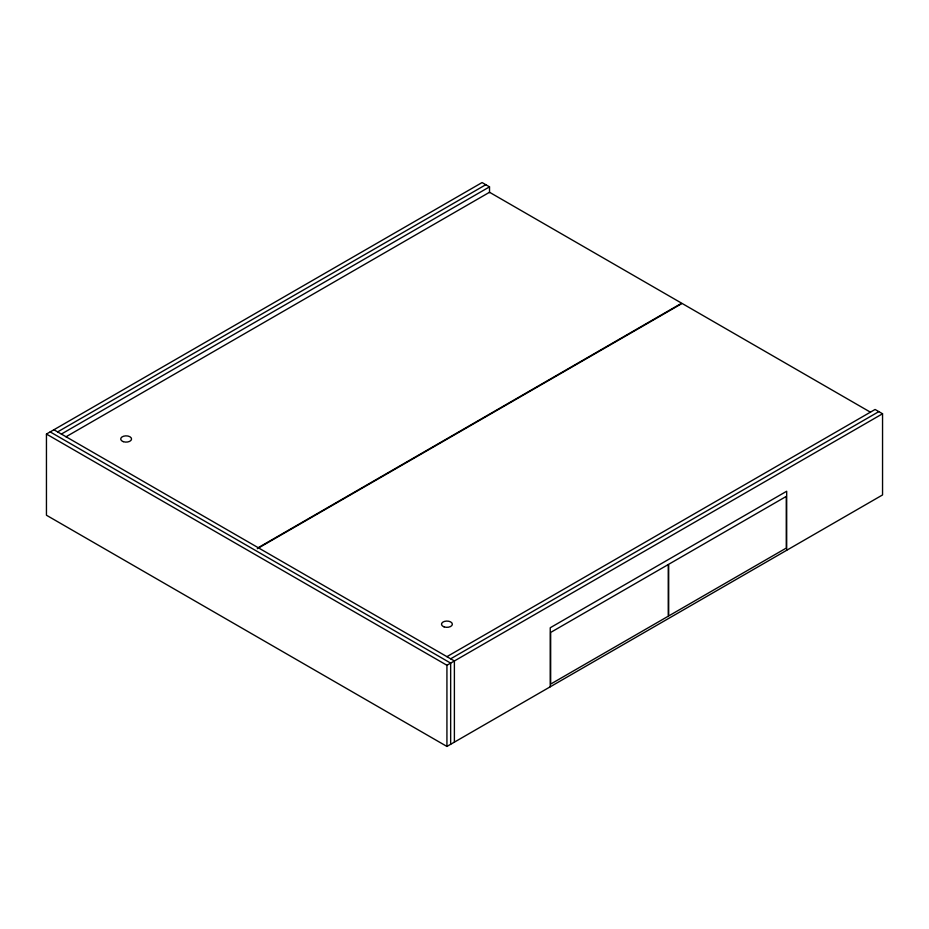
<?xml version="1.0" encoding="UTF-8"?>
<svg xmlns="http://www.w3.org/2000/svg" width="929" height="929" viewBox="0 0 929 929"><rect width="100%" height="100%" fill="white"/><g stroke="black" fill="none" stroke-linecap="round" stroke-linejoin="round"><path stroke-width="1.39" d="M446.93 656.664L875.095 409.468L882.55 413.765L882.55 494.936L446.93 746.44L46.45 515.235L46.45 434.064L482.07 182.56L489.525 186.857L489.525 192.663M57.633 431.904L485.797 184.708M61.36 434.064L489.525 186.857M65.982 436.804L489.525 192.268L681.677 303.202L258.123 547.738M257.298 548.702L682.095 303.446L870.473 412.209M450.658 658.812L878.822 411.617M46.45 434.064L446.93 665.269L882.55 413.765M53.905 429.755L454.386 660.972L454.386 742.143M50.178 431.904L450.658 663.12L450.658 744.292M786.689 550.282L786.689 491.244L550.235 627.76L550.235 686.798M446.93 665.269L446.93 746.44M668.253 564.553L550.665 632.44L550.665 684.092L668.253 616.206L668.253 564.553M786.271 496.411L668.683 564.298L668.683 615.962L786.271 548.064L786.271 496.411M444.074 626.866A5.423 3.135 0 0 0 452.353 624.288A5.423 3.135 0 0 0 444.352 621.431A5.423 3.135 0 0 0 444.074 626.866M123.267 441.647A5.423 3.135 0 0 0 131.546 439.08A5.423 3.135 0 0 0 123.545 436.224A5.423 3.135 0 0 0 123.267 441.647"/></g></svg>
